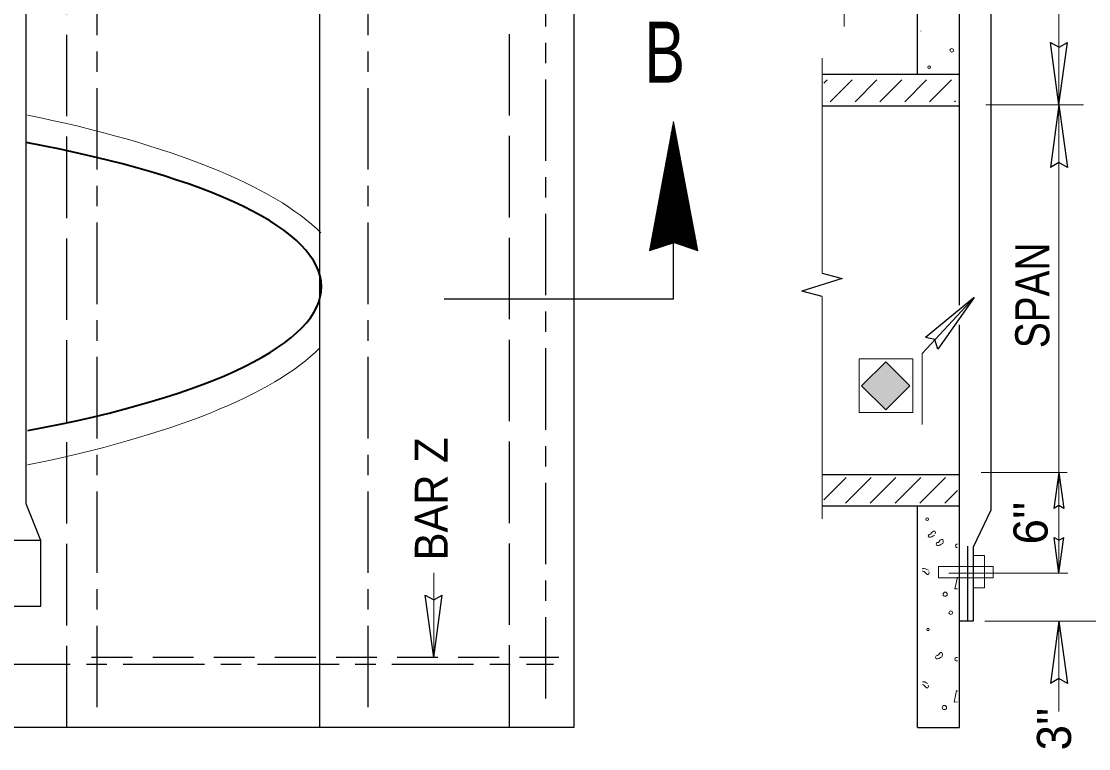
# Model space of a CAD drawing. Extents: x -483 to -38, y -358 to 186.
# Drawn here: x -352.1 to -312.81, y -295.55 to -268.77 of the extents above; entities that cross this region are included whole.
import ezdxf

# ---------------------------------------------------------------- set-up
doc = ezdxf.new("R2010")
doc.units = 0
doc.header["$LTSCALE"] = 0.5
for name, pattern in [('LONG_DASH_SHORT_DASH', [9.9, 6, -1.2, 1.5, -1.2]), ('LONG_DASHED', [7.5, 6, -1.5]), ('MEDIUM_DASHED', [4.5, 3, -1.5])]:
    doc.linetypes.add(name, pattern=pattern)
doc.layers.add('1', color=7, linetype='Continuous', lineweight=13)

msp = doc.modelspace()

# ---------------------------------------------------------------- hatches: boundary and pattern name
at = {"layer": '1'}
msp.add_hatch(color=256, dxfattribs=at).paths.add_polyline_path([(-320.2822, -283.072), (-321.1681, -282.1861), (-320.2822, -281.3), (-319.3963, -282.1861)])

# ---------------------------------------------------------------- linework, layer by layer
at = {"layer": '1', "lineweight": 25}
for p, q in [((-331.751, -294.7592), (-331.751, -240.6792)), ((-316.396, -286.7582), (-316.396, -245.305)), ((-341.1136, -294.7592), (-341.1136, -266.1292)), ((-319.1129, -270.7121), (-319.1129, -267.6977)), ((-351.9309, -286.5358), (-351.9309, -268.1871)), ((-317.5602, -279.2146), (-317.5602, -268.1796)), ((-313.9043, -271.8448), (-314.2202, -269.5457)), ((-313.9043, -271.8448), (-313.5884, -269.5457)), ((-322.6198, -270.7121), (-317.5602, -270.7121)), ((-322.6198, -271.8765), (-317.5602, -271.8765)), ((-317.753, -271.7344), (-317.7113, -271.6927)), ((-313.9043, -271.8448), (-314.2202, -274.1439)), ((-313.9043, -271.8448), (-314.2202, -274.1439)), ((-313.9043, -271.8448), (-313.5884, -274.1439)), ((-313.9043, -271.8448), (-313.5884, -274.1439)), ((-328.0948, -278.9919), (-328.0948, -275.1212)), ((-322.6198, -278.9002), (-323.3757, -278.6985)), ((-317.0194, -278.9398), (-318.8207, -280.403)), ((-317.0194, -278.9398), (-318.3592, -280.8347)), ((-328.0948, -278.9919), (-336.5431, -278.9919)), ((-317.5602, -294.7633), (-317.5602, -279.9474)), ((-322.6198, -285.4574), (-317.5602, -285.4574)), ((-322.5555, -286.3825), (-321.7368, -285.5641)), ((-321.7647, -286.5064), (-320.8224, -285.5641)), ((-320.8503, -286.5064), (-319.9084, -285.5641)), ((-319.9357, -286.5064), (-318.9933, -285.5641)), ((-319.0214, -286.5064), (-318.0793, -285.5641)), ((-313.9043, -285.3772), (-314.0864, -286.6994)), ((-313.9043, -285.3772), (-313.7229, -286.6994)), ((-318.1066, -286.5064), (-317.6444, -286.0441)), ((-351.384, -287.882), (-351.9309, -286.5358)), ((-322.6198, -286.6048), (-317.5602, -286.6048)), ((-319.1129, -294.7633), (-319.1129, -286.6048)), ((-313.9038, -289.0887), (-314.0854, -287.7669)), ((-313.9038, -289.0887), (-313.7218, -287.7669)), ((-317.264, -290.8343), (-317.264, -288.0859)), ((-336.9228, -292.1898), (-337.2387, -289.8907)), ((-336.9228, -292.1898), (-336.6069, -289.8907)), ((-313.9043, -290.8478), (-314.2202, -293.1469)), ((-313.9043, -290.8478), (-313.5884, -293.1469)), ((-424.7453, -294.7592), (-331.751, -294.7592)), ((-319.1129, -294.7633), (-317.5602, -294.7633))]:
    msp.add_line(p, q, dxfattribs=at)
at = {"layer": '1', "linetype": 'LONG_DASHED', "lineweight": 25}
for p, q in [((-350.4271, -294.7592), (-350.4271, -241.2228)), ((-334.1291, -294.7383), (-334.1291, -266.0882))]:
    msp.add_line(p, q, dxfattribs=at)
at = {"layer": '1', "linetype": 'LONG_DASH_SHORT_DASH', "lineweight": 25}
for p, q in [((-349.3097, -294.025), (-349.3097, -241.8304)), ((-332.7994, -293.7053), (-332.7994, -246.6981)), ((-339.3406, -294.025), (-339.3406, -265.1849)), ((-422.6093, -292.4359), (-332.5065, -292.4359))]:
    msp.add_line(p, q, dxfattribs=at)
at = {"layer": '1'}
for p, q in [((-313.9043, -263.7832), (-313.9043, -271.8448)), ((-321.8133, -268.9578), (-321.8133, -265.9462)), ((-318.9868, -269.1294), (-318.9898, -269.1172)), ((-322.6198, -278.0431), (-322.6198, -270.1224)), ((-322.5555, -271.0487), (-322.434, -270.9264)), ((-322.3265, -271.7344), (-321.5189, -270.9264)), ((-321.4117, -271.7344), (-320.6037, -270.9264)), ((-320.4972, -271.7344), (-319.6892, -270.9264)), ((-319.5819, -271.7344), (-318.7741, -270.9264)), ((-318.6681, -271.7344), (-317.8599, -270.9264)), ((-316.5896, -271.8448), (-312.9957, -271.8448)), ((-328.1447, -272.6999), (-328.0517, -272.6999)), ((-328.139, -276.9405), (-328.139, -272.6714)), ((-328.1384, -272.6647), (-328.0586, -272.6647)), ((-328.1323, -272.6303), (-328.0647, -272.6303)), ((-328.1248, -272.5953), (-328.0722, -272.5953)), ((-328.119, -272.5602), (-328.0786, -272.5602)), ((-328.1128, -272.5251), (-328.0851, -272.5251)), ((-328.1063, -272.4903), (-328.0915, -272.4903)), ((-328.1042, -276.9288), (-328.1042, -272.4808)), ((-328.0997, -272.4551), (-328.099, -272.4551)), ((-328.0694, -276.9178), (-328.0694, -272.6062)), ((-328.2147, -273.0842), (-327.9792, -273.0842)), ((-328.2091, -276.9632), (-328.2091, -273.0537)), ((-328.2084, -273.0487), (-327.9855, -273.0487)), ((-328.2022, -273.0139), (-327.9922, -273.0139)), ((-328.1957, -272.9789), (-327.999, -272.9789)), ((-328.1897, -272.9443), (-328.0055, -272.9443)), ((-328.1826, -272.9089), (-328.0123, -272.9089)), ((-328.1761, -272.8748), (-328.0188, -272.8748)), ((-328.1744, -276.9522), (-328.1744, -272.8628)), ((-328.1703, -272.8395), (-328.0251, -272.8395)), ((-328.1636, -272.8045), (-328.0323, -272.8045)), ((-328.1572, -272.7695), (-328.0392, -272.7695)), ((-328.1509, -272.7347), (-328.0451, -272.7347)), ((-328.0342, -276.9305), (-328.0342, -272.7903)), ((-327.9997, -276.9422), (-327.9997, -272.9749)), ((-328.2849, -273.4681), (-327.9057, -273.4681)), ((-328.2788, -273.4335), (-327.9128, -273.4335)), ((-328.2788, -276.9865), (-328.2788, -273.4346)), ((-328.2726, -273.3981), (-327.919, -273.3981)), ((-328.2662, -273.3637), (-327.9265, -273.3637)), ((-328.2597, -273.3285), (-327.9327, -273.3285)), ((-328.2534, -273.2927), (-327.939, -273.2927)), ((-328.2463, -273.2589), (-327.9463, -273.2589)), ((-328.2438, -276.9748), (-328.2438, -273.2439)), ((-328.2409, -273.2233), (-327.9526, -273.2233)), ((-328.2337, -273.1887), (-327.9594, -273.1887)), ((-328.2274, -273.1535), (-327.9659, -273.1535)), ((-328.2212, -273.1187), (-327.9727, -273.1187)), ((-327.9644, -276.9543), (-327.9644, -273.1589)), ((-327.9294, -276.9657), (-327.9294, -273.3427)), ((-328.3562, -273.8519), (-327.8332, -273.8519)), ((-328.3497, -273.8169), (-327.8394, -273.8169)), ((-328.3488, -277.0094), (-328.3488, -273.8165)), ((-328.3433, -273.7823), (-327.8461, -273.7823)), ((-328.3362, -273.7479), (-327.8528, -273.7479)), ((-328.3307, -273.7127), (-327.8597, -273.7127)), ((-328.3234, -273.6779), (-327.8667, -273.6779)), ((-328.317, -273.6432), (-327.8727, -273.6432)), ((-328.3143, -276.9984), (-328.3143, -273.625)), ((-328.3109, -273.6075), (-327.8801, -273.6075)), ((-328.3045, -273.5725), (-327.8859, -273.5725)), ((-328.2984, -273.5377), (-327.893, -273.5377)), ((-328.2917, -273.5033), (-327.8997, -273.5033)), ((-327.8948, -276.9776), (-327.8948, -273.5264)), ((-327.8597, -276.9905), (-327.8597, -273.7107)), ((-328.4322, -274.2713), (-327.7543, -274.2713)), ((-328.4257, -274.2363), (-327.7605, -274.2363)), ((-328.4197, -274.2015), (-327.7668, -274.2015)), ((-328.4184, -277.0322), (-328.4184, -274.1976)), ((-328.4133, -274.1665), (-327.7742, -274.1665)), ((-328.4067, -274.1318), (-327.7797, -274.1318)), ((-328.4005, -274.0963), (-327.7872, -274.0963)), ((-328.3938, -274.0615), (-327.7932, -274.0615)), ((-328.3878, -274.0263), (-327.8005, -274.0263)), ((-328.3838, -277.0211), (-328.3838, -274.0067)), ((-328.3812, -273.9917), (-327.8069, -273.9917)), ((-328.3747, -273.9569), (-327.8132, -273.9569)), ((-328.3687, -273.9219), (-327.8202, -273.9219)), ((-328.3624, -273.8873), (-327.8257, -273.8873)), ((-327.8251, -277.0022), (-327.8251, -273.8946)), ((-327.7897, -277.0147), (-327.7897, -274.0786)), ((-327.7552, -277.0257), (-327.7552, -274.2623)), ((-328.5028, -274.6555), (-327.6807, -274.6555)), ((-328.4959, -274.6207), (-327.6873, -274.6207)), ((-328.4897, -274.5855), (-327.6943, -274.5855)), ((-328.4884, -277.0557), (-328.4884, -274.5797)), ((-328.4834, -274.5507), (-327.7009, -274.5507)), ((-328.4776, -274.5161), (-327.7073, -274.5161)), ((-328.4709, -274.4811), (-327.7134, -274.4811)), ((-328.4647, -274.4463), (-327.7209, -274.4463)), ((-328.4587, -274.4109), (-327.7272, -274.4109)), ((-328.4534, -277.0438), (-328.4534, -274.3882)), ((-328.452, -274.3759), (-327.734, -274.3759)), ((-328.4451, -274.3411), (-327.7407, -274.3411)), ((-328.4393, -274.3059), (-327.7469, -274.3059)), ((-327.7198, -277.0394), (-327.7198, -274.4469)), ((-327.6848, -277.0509), (-327.6848, -274.6313)), ((-328.5732, -275.0392), (-327.6079, -275.0392)), ((-328.5668, -275.0045), (-327.6146, -275.0045)), ((-328.5603, -274.9699), (-327.6208, -274.9699)), ((-328.5584, -277.0784), (-328.5584, -274.9609)), ((-328.5534, -274.9349), (-327.6277, -274.9349)), ((-328.548, -274.9001), (-327.6348, -274.9001)), ((-328.5408, -274.8647), (-327.6411, -274.8647)), ((-328.5345, -274.8297), (-327.6475, -274.8297)), ((-328.5284, -274.7949), (-327.6542, -274.7949)), ((-328.5232, -277.0676), (-328.5232, -274.7695)), ((-328.5222, -274.7597), (-327.6607, -274.7597)), ((-328.5155, -274.7253), (-327.668, -274.7253)), ((-328.5093, -274.6905), (-327.674, -274.6905)), ((-327.65, -277.0626), (-327.65, -274.8153)), ((-327.6148, -277.074), (-327.6148, -274.9999)), ((-328.6434, -275.4239), (-327.5352, -275.4239)), ((-328.6376, -275.3887), (-327.5411, -275.3887)), ((-328.6307, -275.3541), (-327.5482, -275.3541)), ((-328.6282, -277.1013), (-328.6282, -275.3412)), ((-328.6241, -275.3189), (-327.555, -275.3189)), ((-328.6182, -275.2841), (-327.5619, -275.2841)), ((-328.6113, -275.2495), (-327.5679, -275.2495)), ((-328.6047, -275.2143), (-327.5746, -275.2143)), ((-328.5988, -275.1795), (-327.5813, -275.1795)), ((-328.5933, -277.0902), (-328.5933, -275.1514)), ((-328.592, -275.1441), (-327.5877, -275.1441)), ((-328.5862, -275.1095), (-327.595, -275.1095)), ((-328.5795, -275.0745), (-327.6011, -275.0745)), ((-327.5802, -277.0865), (-327.5802, -275.1832)), ((-327.5453, -277.0986), (-327.5453, -275.3668)), ((-328.7203, -275.8427), (-327.4558, -275.8427)), ((-328.7135, -275.8079), (-327.4621, -275.8079)), ((-328.7072, -275.7727), (-327.4688, -275.7727)), ((-328.7007, -275.7381), (-327.4757, -275.7381)), ((-328.6978, -277.1255), (-328.6978, -275.7235)), ((-328.6949, -275.7035), (-327.4819, -275.7035)), ((-328.6878, -275.6685), (-327.4886, -275.6685)), ((-328.6817, -275.6337), (-327.4954, -275.6337)), ((-328.6755, -275.5989), (-327.5019, -275.5989)), ((-328.6684, -275.5635), (-327.5079, -275.5635)), ((-328.6628, -277.1134), (-328.6628, -275.5328)), ((-328.6622, -275.5285), (-327.5152, -275.5285)), ((-328.6563, -275.4937), (-327.5219, -275.4937)), ((-328.6499, -275.4591), (-327.5286, -275.4591)), ((-327.5107, -277.1109), (-327.5107, -275.5514)), ((-327.4757, -277.123), (-327.4757, -275.7356)), ((-328.7906, -276.2273), (-327.3832, -276.2273)), ((-328.7845, -276.1925), (-327.3892, -276.1925)), ((-328.7774, -276.1571), (-327.3958, -276.1571)), ((-328.7707, -276.1225), (-327.4029, -276.1225)), ((-328.7681, -277.1482), (-328.7681, -276.1046)), ((-328.7652, -276.0875), (-327.4092, -276.0875)), ((-328.7589, -276.0527), (-327.4158, -276.0527)), ((-328.7516, -276.0172), (-327.4219, -276.0172)), ((-328.7462, -275.9831), (-327.4292, -275.9831)), ((-328.7393, -275.9475), (-327.4357, -275.9475)), ((-328.7328, -275.9121), (-327.4425, -275.9121)), ((-328.7328, -277.1363), (-328.7328, -275.9142)), ((-328.7268, -275.8777), (-327.4487, -275.8777)), ((-327.4411, -277.1344), (-327.4411, -275.9197)), ((-327.4058, -277.1482), (-327.4058, -276.1043)), ((-328.8606, -276.6115), (-327.3096, -276.6115)), ((-328.8543, -276.5765), (-327.3158, -276.5765)), ((-328.8489, -276.5417), (-327.3232, -276.5417)), ((-328.8416, -276.5067), (-327.3294, -276.5067)), ((-328.8378, -277.1713), (-328.8378, -276.4858)), ((-328.8356, -276.4723), (-327.3358, -276.4723)), ((-328.8287, -276.4369), (-327.3429, -276.4369)), ((-328.8224, -276.4013), (-327.35, -276.4013)), ((-328.8162, -276.3669), (-327.3565, -276.3669)), ((-328.8099, -276.3317), (-327.3632, -276.3317)), ((-328.8035, -276.2969), (-327.3694, -276.2969)), ((-328.8028, -277.159), (-328.8028, -276.2953)), ((-328.797, -276.2621), (-327.3758, -276.2621)), ((-327.3712, -277.159), (-327.3712, -276.2878)), ((-327.3358, -277.1713), (-327.3358, -276.4723)), ((-328.9314, -276.9957), (-328.3062, -276.9957)), ((-328.9248, -276.9607), (-328.2007, -276.9607)), ((-328.9185, -276.9253), (-328.0948, -276.9253)), ((-328.9124, -276.8907), (-327.2569, -276.8907)), ((-328.9072, -277.194), (-328.9072, -276.8672)), ((-328.906, -276.8559), (-327.2632, -276.8559)), ((-328.8989, -276.8207), (-327.27, -276.8207)), ((-328.8932, -276.7857), (-327.2765, -276.7857)), ((-328.8872, -276.7509), (-327.2833, -276.7509)), ((-328.8795, -276.7161), (-327.29, -276.7161)), ((-328.8739, -276.6811), (-327.2962, -276.6811)), ((-328.8723, -277.1827), (-328.8723, -276.6773)), ((-328.8678, -276.6463), (-327.3032, -276.6463)), ((-328.0473, -276.9253), (-327.25, -276.9253)), ((-327.9463, -276.9607), (-327.2432, -276.9607)), ((-327.8451, -276.9957), (-327.2371, -276.9957)), ((-327.3015, -277.1832), (-327.3015, -276.6565)), ((-327.2658, -277.1951), (-327.2658, -276.8402)), ((-327.2315, -277.2073), (-327.2315, -277.0236)), ((-328.9693, -277.2047), (-328.9402, -277.2047)), ((-328.9631, -277.1698), (-328.8353, -277.1698)), ((-328.9572, -277.1352), (-328.7291, -277.1352)), ((-328.9503, -277.1003), (-328.6241, -277.1003)), ((-328.9445, -277.0652), (-328.5172, -277.0652)), ((-328.9423, -277.2059), (-328.9423, -277.0584)), ((-328.9377, -277.0302), (-328.4122, -277.0302)), ((-327.7442, -277.0302), (-327.2298, -277.0302)), ((-327.6433, -277.0652), (-327.2233, -277.0652)), ((-327.5423, -277.1003), (-327.2171, -277.1003)), ((-327.4411, -277.1352), (-327.21, -277.1352)), ((-327.3394, -277.1698), (-327.2038, -277.1698)), ((-327.2386, -277.2047), (-327.1971, -277.2047)), ((-327.1962, -277.2192), (-327.1962, -277.2077)), ((-322.6198, -278.9002), (-322.6198, -287.0808)), ((-316.7623, -285.3772), (-313.6037, -285.3772)), ((-336.9228, -289.0702), (-336.9228, -292.1898)), ((-317.9612, -289.0904), (-313.5747, -289.0904)), ((-316.6372, -290.8478), (-309.3873, -290.8478)), ((-313.9043, -294.1741), (-313.9043, -290.8478))]:
    msp.add_line(p, q, dxfattribs=at)
at = {"layer": '1', "linetype": 'MEDIUM_DASHED', "lineweight": 25}
msp.add_line((-349.5178, -292.1757), (-332.3143, -292.1757), dxfattribs=at)
at = {"layer": '1', "lineweight": 25}
for points in [[(-314.2202, -269.5457), (-313.9011, -269.7237), (-313.5884, -269.5457)], [(-313.5884, -274.1439), (-313.9076, -273.966), (-314.2202, -274.1439)], [(-313.5884, -274.1439), (-313.9076, -273.966), (-314.2202, -274.1439)], [(-322.6198, -278.0431), (-321.8875, -278.2385), (-323.3757, -278.6985)], [(-318.3592, -280.8347), (-318.4708, -280.4867), (-318.8207, -280.403)], [(-317.5602, -290.8343), (-317.0478, -290.8343), (-317.0478, -288.1132), (-316.396, -286.7582)], [(-313.7229, -286.6994), (-313.9067, -286.5964), (-314.0864, -286.6994)], [(-314.0854, -287.7669), (-313.9017, -287.8692), (-313.7218, -287.7669)], [(-337.2387, -289.8907), (-336.9196, -290.0687), (-336.6069, -289.8907)], [(-313.5884, -293.1469), (-313.9076, -292.969), (-314.2202, -293.1469)]]:
    msp.add_lwpolyline(points, dxfattribs=at)
at = {"layer": '1'}
for points in [[(-313.9043, -289.0756), (-313.9043, -285.3772), (-313.9043, -271.8448)], [(-318.9443, -283.6114), (-318.9443, -280.9977), (-317.0194, -278.9398)], [(-318.4722, -287.6857), (-318.5322, -287.7162), (-318.5832, -287.7459), (-318.6335, -287.7563), (-318.6841, -287.7563), (-318.7139, -287.7063), (-318.6841, -287.6555), (-318.6335, -287.6455), (-318.5933, -287.6053), (-318.5631, -287.5648), (-318.5222, -287.5344), (-318.4722, -287.5344), (-318.4516, -287.5842), (-318.4618, -287.6357)], [(-318.1822, -287.9913), (-318.2424, -288.0222), (-318.2933, -288.0522), (-318.3437, -288.0622), (-318.3937, -288.0622), (-318.4235, -288.0122), (-318.3937, -287.9616), (-318.3437, -287.9513), (-318.3031, -287.9108), (-318.2722, -287.8707), (-318.2324, -287.8401), (-318.1822, -287.8401), (-318.1617, -287.8909), (-318.1713, -287.9412)], [(-318.1713, -287.9434), (-318.1834, -287.9903), (-318.1849, -287.9922)], [(-318.7031, -288.9804), (-318.7637, -288.9506), (-318.8148, -288.9197), (-318.865, -288.91), (-318.9156, -288.91), (-318.9227, -288.9225)], [(-318.9227, -288.9985), (-318.9156, -289.0108), (-318.865, -289.0206), (-318.8247, -289.0612), (-318.7939, -289.1018), (-318.7539, -289.1317), (-318.7031, -289.1317), (-318.6832, -289.0813), (-318.6932, -289.031)], [(-317.6444, -289.23), (-317.7351, -289.664), (-317.6444, -289.6575)], [(-318.2097, -292.1632), (-318.2703, -292.1933), (-318.3206, -292.2242), (-318.371, -292.234), (-318.4214, -292.234), (-318.4516, -292.1833), (-318.4214, -292.1325), (-318.371, -292.1227), (-318.331, -292.0827), (-318.3003, -292.0417), (-318.2607, -292.0119), (-318.2097, -292.0119), (-318.1895, -292.0627), (-318.1995, -292.1128)], [(-318.1987, -292.1144), (-318.2107, -292.1615), (-318.2122, -292.1632)], [(-318.7312, -293.1517), (-318.7916, -293.1217), (-318.8421, -293.0917), (-318.8929, -293.0812), (-318.9227, -293.0812)], [(-318.9227, -293.1862), (-318.8929, -293.1926), (-318.8527, -293.2326), (-318.8222, -293.273), (-318.7818, -293.3041), (-318.7312, -293.3041), (-318.7114, -293.2532), (-318.7212, -293.2028)], [(-317.6444, -293.4306), (-317.6717, -293.402), (-317.7632, -293.8356), (-317.6444, -293.8264)]]:
    msp.add_lwpolyline(points, dxfattribs=at)
for points in [[(-327.1937, -277.2205), (-328.0994, -272.4512), (-328.9722, -277.2159), (-328.0701, -276.9169)], [(-319.2818, -283.1672), (-321.2548, -283.1672), (-321.2548, -281.1943), (-319.2818, -281.1943)], [(-320.2822, -283.072), (-321.1681, -282.1861), (-320.2822, -281.3), (-319.3963, -282.1861)], [(-317.0602, -289.6217), (-317.0602, -288.4307), (-316.6477, -288.4307), (-316.6477, -289.6217)], [(-316.3271, -289.2552), (-316.3271, -288.8431), (-318.3437, -288.8431), (-318.3437, -289.2552)]]:
    msp.add_lwpolyline(points, close=True, dxfattribs=at)
at = {"layer": '1', "lineweight": 25}
msp.add_lwpolyline([(-353.6969, -290.3041), (-351.3819, -290.3041), (-351.3819, -287.8816), (-353.6969, -287.8816)], close=True, dxfattribs=at)
at = {"layer": '1'}
for centre, radius in [((-317.8488, -269.8343), 0.0667), ((-318.7525, -287.0978), 0.0485), ((-318.093, -289.8606), 0.0773), ((-317.8883, -290.5404), 0.0667), ((-318.7247, -291.1645), 0.0485), ((-318.1208, -294.0321), 0.0773)]:
    msp.add_circle(centre, radius, dxfattribs=at)
for centre, radius, start, end in [((-318.6853, -270.4585), 0.0485, 274.15674, 265.84326), ((-317.6482, -288.0809), 0.0667, 86.80557, 273.19443), ((-317.676, -292.2523), 0.0667, 61.80912, 298.19088)]:
    msp.add_arc(centre, radius, start, end, dxfattribs=at)
for centre, start_param, end_param in [((-369.9461, -278.5894), 0.2602852, 0.921651), ((-369.983, -278.7002), 5.3639506, 6.023593)]:
    msp.add_ellipse(centre, major_axis=(29.872, -0.0346), ratio=0.268618, start_param=start_param, end_param=end_param, dxfattribs=at)
at = {"layer": '1', "lineweight": 35}
msp.add_ellipse((-369.5381, -278.5407), major_axis=(28.481, 0), ratio=0.237105, start_param=5.3816534, end_param=7.1876207, dxfattribs=at)

# ---------------------------------------------------------------- texts
at = {"layer": '1', "width": 0.75}
msp.add_text('B', height=2.25, dxfattribs=at).set_placement((-329.1731, -271.0279))
at = {"layer": '1'}
for s, height, width, p in [('SPAN', 1.256, 0.85, (-314.2567, -280.801)), ('BAR Z', 1.21, 0.95, (-336.4083, -288.6151))]:
    msp.add_text(s, height=height, rotation=90, dxfattribs=dict(at, width=width)).set_placement(p)
for s, p in [("6''", (-314.322, -288.0272)), ("3''", (-313.4589, -295.6104))]:
    msp.add_text(s, height=1.256, rotation=90, dxfattribs=at).set_placement(p)

doc.saveas('drawing.dxf')
